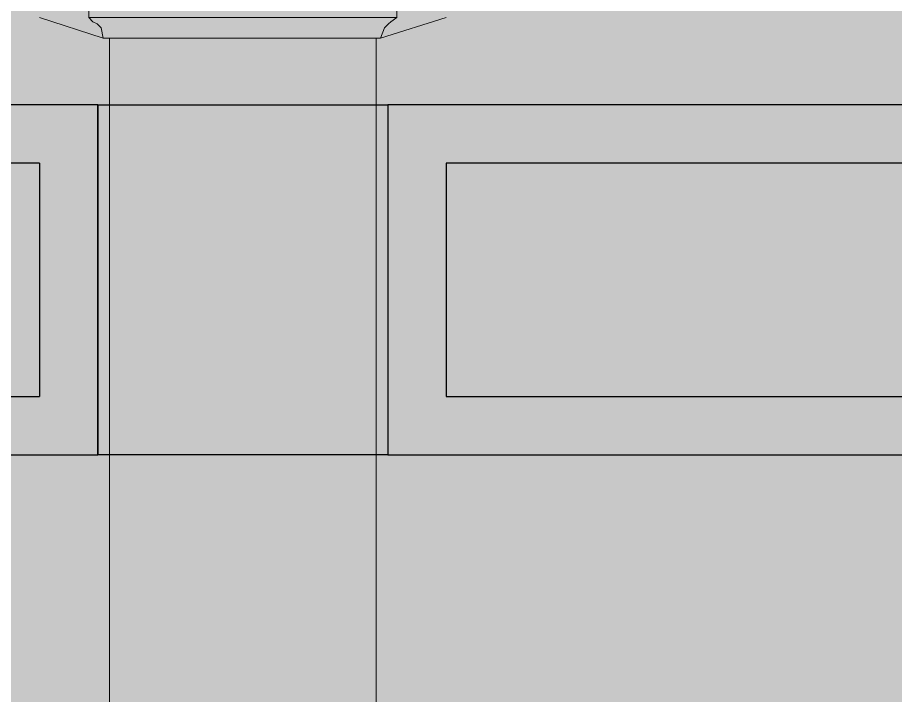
# Model space of a CAD drawing. Header units: millimetres. Extents: x 28 to 201, y 462 to 575.
# Drawn here: x 123.0424 to 123.4187, y 560.7623 to 561.053 of the extents above; entities that cross this region are included whole.
import ezdxf

# ---------------------------------------------------------------- set-up
doc = ezdxf.new("R2010")
doc.units = ezdxf.units.MM
doc.layers.add('1- 3', color=3, linetype='Continuous')
doc.layers.add('8 hatch 2', color=104, linetype='Continuous')

# ---------------------------------------------------------------- blocks, each defined once
blk = doc.blocks.new('CTOBOM')
at = {"color": 0, "ltscale": 0.075}
for p, q in [((4.45685, 1.16547), (4.45685, -0.33516)), ((4.55685, -0.33516), (4.55685, 1.06547)), ((4.45685, -0.33516), (4.55685, -0.33516)), ((4.43185, -0.36016), (4.58185, -0.36016)), ((4.43185, -0.48458), (4.58185, -0.48458)), ((4.45685, -0.50958), (4.55685, -0.50958))]:
    blk.add_line(p, q, dxfattribs=at)
at = {"color": 0, "lineweight": 20}
for p, q in [((4.39439, -0.33524), (4.40319, -0.3634)), ((4.39439, -0.35636), (4.36798, -0.35636)), ((4.39615, -0.359), (4.39439, -0.35636)), ((4.39439, -0.35636), (4.39439, -0.48838)), ((4.39703, -0.35988), (4.39615, -0.359)), ((4.39879, -0.36164), (4.39703, -0.35988)), ((4.40319, -0.3634), (4.39879, -0.36164)), ((4.40319, -0.3634), (4.40319, -0.48222)), ((4.40319, -0.36516), (5.49188, -0.36516)), ((4.40319, -0.47958), (5.49188, -0.47958)), ((4.39439, -0.5095), (4.40319, -0.48222)), ((4.39615, -0.48662), (4.39703, -0.48486)), ((4.39703, -0.48486), (4.39879, -0.4831)), ((4.39879, -0.4831), (4.40319, -0.48222)), ((4.39439, -0.48838), (4.36798, -0.48838)), ((4.39439, -0.48838), (4.39615, -0.48662))]:
    blk.add_line(p, q, dxfattribs=at)
at = {"color": 0, "ltscale": 0.075}
for points in [[(9.23185, -0.31329), (9.23044, 2.47945), (4.43185, 1.19047), (4.43185, -0.36016)], [(4.58185, -0.36016), (4.58185, 1.04047), (9.08044, 2.32945), (9.08185, -0.31329)], [(4.43185, -0.48458), (4.43185, -1.2922)], [(4.58185, -1.2922), (4.58185, -0.48458)], [(4.45685, -0.50958), (4.45685, -1.2672)], [(4.55685, -1.2672), (4.55685, -0.50958)]]:
    blk.add_lwpolyline(points, dxfattribs=at)
blk.add_lwpolyline([(4.43185, -0.36016), (4.58185, -0.36016), (4.58185, -0.48458), (4.43185, -0.48458)], close=True, dxfattribs=at)
blk = doc.blocks.new('zonas hatch')
at = {"layer": '8 hatch 2', "ltscale": 2, "transparency": 33554483}
h = blk.add_hatch(color=6, dxfattribs=at)
h.dxf.hatch_style = 1
h.paths.add_polyline_path([(79.84048, 79.60505), (60.14999, 79.60505), (60.14999, 62.26086), (84.49943, 62.26086)])

msp = doc.modelspace()

# ---------------------------------------------------------------- block references
at = {"color": 1}
msp.add_blockref('zonas hatch', (43.72087, 485.84233), dxfattribs=at)
at = {"layer": '1- 3', "rotation": 270}
msp.add_blockref('CTOBOM', (123.56135, 565.44738), dxfattribs=at)

doc.saveas('drawing.dxf')
